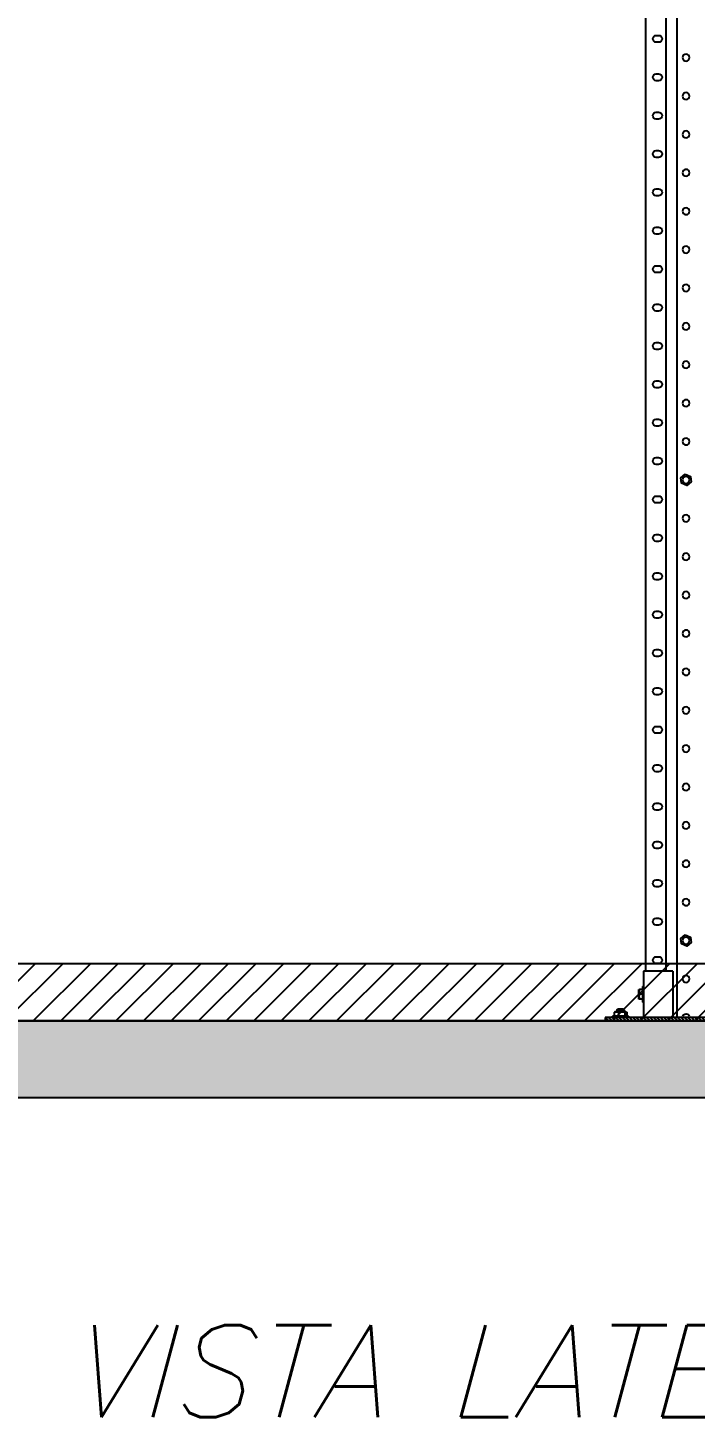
# Model space of a CAD drawing. Header units: millimetres. Extents: x 223 to 55669, y 510 to 13629.
# Drawn here: x 11447 to 12317, y 510 to 2320 of the extents above; entities that cross this region are included whole.
import ezdxf

# ---------------------------------------------------------------- set-up
doc = ezdxf.new("R2010")
doc.units = ezdxf.units.MM
doc.linetypes.add('LIN0', pattern=[0])
doc.layers.add('4 - TEXTO DE ESCALA E VISTA', color=2, linetype='Continuous')
doc.layers.add('arq_fina', color=30, linetype='Continuous')
doc.layers.add('MONTANTE', color=170, linetype='LIN0', lineweight=25)
doc.styles.add('ROMANS', font='romans.shx', dxfattribs={"oblique": 15, "height": 170})

# ---------------------------------------------------------------- blocks, each defined once
blk = doc.blocks.new('*U66')
at = {"layer": 'MONTANTE'}
h = blk.add_hatch(dxfattribs=at)
h.set_pattern_fill('ANSI31', color=256)
h.set_pattern_definition([(45, (-10915.7787, -3455.3437), (-2.245064, 2.245064), [])])
h.paths.add_polyline_path([(0, 0), (-145, 0), (-145, 4.7), (0, 4.7)])
for p, q in [((-93.2, 10954.8), (-93.2, 4.7)), ((-78.8, 10954.8), (-78.8, 64.7)), ((-52.6, 10954.8), (-52.6, 64.7)), ((-88.3, 64.7), (-88.3, 4.7)), ((-88.3, 64.7), (-50, 64.7)), ((-50, 64.7), (-50, 4.7)), ((-48.4, 45), (-50, 45)), ((-48.4, 45), (-48.4, 24.5)), ((-48.4, 41.1), (-44.6, 41.1)), ((-44.6, 41.1), (-44, 37.9)), ((-44, 28.4), (-44, 41.1)), ((-50, 24.5), (-48.4, 24.5)), ((-48.4, 34.7), (-44.6, 34.7)), ((-48.4, 28.4), (-44.6, 28.4)), ((-44.6, 28.4), (-44, 28.4)), ((-145, 4.7), (0, 4.7)), ((0, 0), (-145, 0)), ((-30.4, 6.3), (-30.4, 4.7)), ((-30.4, 6.3), (-9.6, 6.3)), ((-26.9, 11.9), (-28, 11.3)), ((-28, 11.3), (-28, 6.8)), ((-28, 6.8), (-27.1, 6.3)), ((-25.8, 11.3), (-26.9, 11.9)), ((-26.9, 11.9), (-13.1, 11.9)), ((-25.8, 6.8), (-26.9, 6.3)), ((-21.8, 11.9), (-25.8, 11.3)), ((-25.8, 11.3), (-25.8, 6.8)), ((-21.8, 6.3), (-25.8, 6.8)), ((-23.4, 15.4), (-24.8, 14.3)), ((-15.2, 14.3), (-24.8, 14.3)), ((-24.8, 14.3), (-24.8, 11.9)), ((-23.4, 15.4), (-16.6, 15.4)), ((-17.8, 11.3), (-21.8, 11.9)), ((-17.8, 6.8), (-21.8, 6.3)), ((-14.9, 11.9), (-17.8, 11.3)), ((-17.8, 6.8), (-17.8, 11.3)), ((-14.9, 6.3), (-17.8, 6.8)), ((-15.2, 14.3), (-16.6, 15.4)), ((-15.2, 14.3), (-15.2, 11.9)), ((-12, 11.3), (-14.9, 11.9)), ((-12, 6.8), (-14.9, 6.3)), ((-13.1, 11.9), (-12, 11.3)), ((-12.9, 6.3), (-12, 6.8)), ((-12, 6.8), (-12, 11.3)), ((-9.6, 4.7), (-9.6, 6.3)), ((0, 4.7), (0, 0)), ((0, 4.7), (0, 0)), ((0, 4.7), (0, 0)), ((0, 4.7), (0, 0)), ((0, 4.7), (0, 0)), ((0, 4.7), (0, 0)), ((0, 4.7), (0, 0)), ((0, 4.7), (0, 0)), ((0, 4.7), (0, 0)), ((0, 4.7), (0, 0)), ((0, 4.7), (0, 0)), ((0, 4.7), (0, 0)), ((0, 4.7), (0, 0)), ((0, 4.7), (0, 0)), ((0, 4.7), (0, 0)), ((0, 4.7), (0, 0)), ((0, 4.7), (0, 0)), ((0, 4.7), (0, 0)), ((0, 4.7), (0, 0)), ((0, 4.7), (0, 0)), ((0, 4.7), (0, 0)), ((0, 4.7), (0, 0)), ((0, 4.7), (0, 0)), ((0, 4.7), (0, 0)), ((0, 4.7), (0, 0)), ((0, 4.7), (0, 0)), ((0, 4.7), (0, 0)), ((0, 4.7), (0, 0)), ((0, 4.7), (0, 0)), ((0, 4.7), (0, 0)), ((0, 4.7), (0, 0)), ((0, 4.7), (0, 0)), ((0, 4.7), (0, 0)), ((0, 4.7), (0, 0)), ((0, 4.7), (0, 0)), ((0, 4.7), (0, 0)), ((0, 4.7), (0, 0)), ((0, 4.7), (0, 0)), ((0, 4.7), (0, 0)), ((0, 4.7), (0, 0)), ((0, 4.7), (0, 0)), ((0, 4.7), (0, 0)), ((0, 4.7), (0, 0)), ((0, 4.7), (0, 0)), ((0, 4.7), (0, 0)), ((0, 4.7), (0, 0)), ((0, 4.7), (0, 0)), ((0, 4.7), (0, 0)), ((0, 4.7), (0, 0)), ((0, 4.7), (0, 0)), ((0, 4.7), (0, 0)), ((0, 4.7), (0, 0)), ((0, 4.7), (0, 0)), ((0, 4.7), (0, 0)), ((0, 4.7), (0, 0)), ((0, 4.7), (0, 0)), ((0, 4.7), (0, 0)), ((0, 4.7), (0, 0)), ((0, 4.7), (0, 0)), ((0, 4.7), (0, 0)), ((0, 4.7), (0, 0)), ((0, 4.7), (0, 0)), ((0, 4.7), (0, 0)), ((0, 4.7), (0, 0)), ((0, 4.7), (0, 0)), ((0, 4.7), (0, 0)), ((0, 4.7), (0, 0)), ((0, 4.7), (0, 0)), ((0, 4.7), (0, 0)), ((0, 4.7), (0, 0)), ((0, 4.7), (0, 0)), ((0, 4.7), (0, 0)), ((0, 4.7), (0, 0)), ((0, 4.7), (0, 0)), ((0, 4.7), (0, 0)), ((0, 4.7), (0, 0)), ((0, 4.7), (0, 0)), ((0, 4.7), (0, 0)), ((0, 4.7), (0, 0)), ((0, 4.7), (0, 0)), ((0, 4.7), (0, 0)), ((0, 4.7), (0, 0)), ((0, 4.7), (0, 0)), ((0, 4.7), (0, 0)), ((0, 4.7), (0, 0)), ((0, 4.7), (0, 0)), ((0, 4.7), (0, 0)), ((0, 4.7), (0, 0)), ((0, 4.7), (0, 0)), ((0, 4.7), (0, 0)), ((0, 4.7), (0, 0)), ((0, 4.7), (0, 0)), ((0, 4.7), (0, 0)), ((0, 4.7), (0, 0)), ((0, 4.7), (0, 0)), ((0, 4.7), (0, 0)), ((0, 4.7), (0, 0)), ((0, 4.7), (0, 0)), ((0, 4.7), (0, 0)), ((0, 4.7), (0, 0)), ((0, 4.7), (0, 0)), ((0, 4.7), (0, 0)), ((0, 4.7), (0, 0)), ((0, 4.7), (0, 0)), ((0, 4.7), (0, 0)), ((0, 4.7), (0, 0)), ((0, 4.7), (0, 0)), ((0, 4.7), (0, 0)), ((0, 4.7), (0, 0)), ((0, 4.7), (0, 0)), ((0, 4.7), (0, 0)), ((0, 4.7), (0, 0)), ((0, 4.7), (0, 0)), ((0, 4.7), (0, 0)), ((0, 4.7), (0, 0)), ((0, 4.7), (0, 0)), ((0, 4.7), (0, 0)), ((0, 4.7), (0, 0)), ((0, 4.7), (0, 0)), ((0, 4.7), (0, 0)), ((0, 4.7), (0, 0)), ((0, 4.7), (0, 0)), ((0, 4.7), (0, 0)), ((0, 4.7), (0, 0)), ((0, 4.7), (0, 0)), ((0, 4.7), (0, 0)), ((0, 4.7), (0, 0)), ((0, 4.7), (0, 0)), ((0, 4.7), (0, 0)), ((0, 4.7), (0, 0)), ((0, 4.7), (0, 0)), ((0, 4.7), (0, 0)), ((0, 4.7), (0, 0)), ((0, 4.7), (0, 0)), ((0, 4.7), (0, 0)), ((0, 4.7), (0, 0)), ((0, 4.7), (0, 0)), ((0, 4.7), (0, 0)), ((0, 4.7), (0, 0)), ((0, 4.7), (0, 0)), ((0, 4.7), (0, 0)), ((0, 4.7), (0, 0)), ((0, 4.7), (0, 0)), ((0, 4.7), (0, 0)), ((0, 4.7), (0, 0)), ((0, 4.7), (0, 0)), ((0, 4.7), (0, 0)), ((0, 4.7), (0, 0)), ((0, 4.7), (0, 0)), ((0, 4.7), (0, 0)), ((0, 4.7), (0, 0)), ((0, 4.7), (0, 0)), ((0, 4.7), (0, 0)), ((0, 4.7), (0, 0)), ((0, 4.7), (0, 0)), ((0, 4.7), (0, 0)), ((0, 4.7), (0, 0)), ((0, 4.7), (0, 0)), ((0, 4.7), (0, 0)), ((0, 4.7), (0, 0)), ((0, 4.7), (0, 0)), ((0, 4.7), (0, 0)), ((0, 4.7), (0, 0)), ((0, 4.7), (0, 0)), ((0, 4.7), (0, 0)), ((0, 4.7), (0, 0)), ((0, 4.7), (0, 0)), ((0, 4.7), (0, 0)), ((0, 4.7), (0, 0)), ((0, 4.7), (0, 0)), ((0, 4.7), (0, 0)), ((0, 4.7), (0, 0)), ((0, 4.7), (0, 0)), ((0, 4.7), (0, 0)), ((0, 4.7), (0, 0)), ((0, 4.7), (0, 0)), ((0, 4.7), (0, 0)), ((0, 4.7), (0, 0)), ((0, 4.7), (0, 0)), ((0, 4.7), (0, 0)), ((0, 4.7), (0, 0)), ((0, 4.7), (0, 0)), ((0, 4.7), (0, 0)), ((0, 4.7), (0, 0)), ((0, 4.7), (0, 0)), ((0, 4.7), (0, 0)), ((0, 4.7), (0, 0)), ((0, 4.7), (0, 0)), ((0, 4.7), (0, 0)), ((0, 4.7), (0, 0)), ((0, 4.7), (0, 0)), ((0, 4.7), (0, 0)), ((0, 4.7), (0, 0)), ((0, 4.7), (0, 0)), ((0, 4.7), (0, 0)), ((0, 4.7), (0, 0)), ((0, 4.7), (0, 0)), ((0, 4.7), (0, 0)), ((0, 4.7), (0, 0)), ((0, 4.7), (0, 0)), ((0, 4.7), (0, 0)), ((0, 4.7), (0, 0)), ((0, 4.7), (0, 0)), ((0, 4.7), (0, 0)), ((0, 4.7), (0, 0)), ((0, 4.7), (0, 0)), ((0, 4.7), (0, 0)), ((0, 4.7), (0, 0)), ((0, 4.7), (0, 0)), ((0, 4.7), (0, 0)), ((0, 4.7), (0, 0)), ((0, 4.7), (0, 0)), ((0, 4.7), (0, 0)), ((0, 4.7), (0, 0)), ((0, 4.7), (0, 0)), ((0, 4.7), (0, 0)), ((0, 4.7), (0, 0)), ((0, 4.7), (0, 0)), ((0, 4.7), (0, 0)), ((0, 4.7), (0, 0)), ((0, 4.7), (0, 0)), ((0, 4.7), (0, 0)), ((0, 4.7), (0, 0)), ((0, 4.7), (0, 0)), ((0, 4.7), (0, 0)), ((0, 4.7), (0, 0)), ((0, 4.7), (0, 0)), ((0, 4.7), (0, 0)), ((0, 4.7), (0, 0)), ((0, 4.7), (0, 0)), ((0, 4.7), (0, 0)), ((0, 4.7), (0, 0)), ((0, 4.7), (0, 0)), ((0, 4.7), (0, 0)), ((0, 4.7), (0, 0)), ((0, 4.7), (0, 0)), ((0, 4.7), (0, 0)), ((0, 4.7), (0, 0)), ((0, 4.7), (0, 0)), ((0, 4.7), (0, 0)), ((0, 4.7), (0, 0)), ((0, 4.7), (0, 0)), ((0, 4.7), (0, 0)), ((0, 4.7), (0, 0)), ((0, 4.7), (0, 0)), ((0, 4.7), (0, 0)), ((0, 4.7), (0, 0)), ((0, 4.7), (0, 0)), ((0, 4.7), (0, 0)), ((0, 4.7), (0, 0)), ((0, 4.7), (0, 0)), ((0, 4.7), (0, 0)), ((0, 4.7), (0, 0)), ((0, 4.7), (0, 0)), ((0, 4.7), (0, 0)), ((0, 4.7), (0, 0)), ((0, 4.7), (0, 0)), ((0, 4.7), (0, 0)), ((0, 4.7), (0, 0)), ((0, 4.7), (0, 0)), ((0, 4.7), (0, 0)), ((0, 4.7), (0, 0)), ((0, 4.7), (0, 0)), ((0, 4.7), (0, 0)), ((0, 4.7), (0, 0)), ((0, 4.7), (0, 0)), ((0, 4.7), (0, 0)), ((0, 4.7), (0, 0)), ((0, 4.7), (0, 0)), ((0, 4.7), (0, 0)), ((0, 4.7), (0, 0)), ((0, 4.7), (0, 0)), ((0, 4.7), (0, 0)), ((0, 4.7), (0, 0)), ((0, 4.7), (0, 0)), ((0, 4.7), (0, 0)), ((0, 4.7), (0, 0)), ((0, 4.7), (0, 0)), ((0, 4.7), (0, 0)), ((0, 4.7), (0, 0)), ((0, 4.7), (0, 0)), ((0, 4.7), (0, 0)), ((0, 4.7), (0, 0)), ((0, 4.7), (0, 0)), ((0, 4.7), (0, 0)), ((0, 4.7), (0, 0)), ((0, 4.7), (0, 0)), ((0, 4.7), (0, 0)), ((0, 4.7), (0, 0)), ((0, 4.7), (0, 0)), ((0, 4.7), (0, 0)), ((0, 4.7), (0, 0)), ((0, 4.7), (0, 0)), ((0, 4.7), (0, 0)), ((0, 4.7), (0, 0)), ((0, 4.7), (0, 0)), ((0, 4.7), (0, 0)), ((0, 4.7), (0, 0)), ((0, 4.7), (0, 0)), ((0, 4.7), (0, 0)), ((0, 4.7), (0, 0)), ((0, 4.7), (0, 0)), ((0, 4.7), (0, 0)), ((0, 4.7), (0, 0)), ((0, 4.7), (0, 0)), ((0, 4.7), (0, 0)), ((0, 4.7), (0, 0)), ((0, 4.7), (0, 0)), ((0, 4.7), (0, 0)), ((0, 4.7), (0, 0)), ((0, 4.7), (0, 0)), ((0, 4.7), (0, 0)), ((0, 4.7), (0, 0)), ((0, 4.7), (0, 0)), ((0, 4.7), (0, 0)), ((0, 4.7), (0, 0)), ((0, 4.7), (0, 0)), ((0, 4.7), (0, 0)), ((0, 4.7), (0, 0)), ((0, 4.7), (0, 0)), ((0, 4.7), (0, 0)), ((0, 4.7), (0, 0)), ((0, 4.7), (0, 0)), ((0, 4.7), (0, 0)), ((0, 4.7), (0, 0))]:
    blk.add_line(p, q, dxfattribs=at)
for points in [[(-69.6, 1274.7), (-66.6, 1274.7, 1), (-66.6, 1283.7), (-69.6, 1283.7, 1)], [(-69.6, 1224.7), (-66.6, 1224.7, 1), (-66.6, 1233.7), (-69.6, 1233.7, 1)], [(-69.6, 1174.7), (-66.6, 1174.7, 1), (-66.6, 1183.7), (-69.6, 1183.7, 1)], [(-69.6, 1124.7), (-66.6, 1124.7, 1), (-66.6, 1133.7), (-69.6, 1133.7, 1)], [(-69.6, 1074.7), (-66.6, 1074.7, 1), (-66.6, 1083.7), (-69.6, 1083.7, 1)], [(-69.6, 1024.7), (-66.6, 1024.7, 1), (-66.6, 1033.7), (-69.6, 1033.7, 1)], [(-69.6, 974.7), (-66.6, 974.7, 1), (-66.6, 983.7), (-69.6, 983.7, 1)], [(-69.6, 924.7), (-66.6, 924.7, 1), (-66.6, 933.7), (-69.6, 933.7, 1)], [(-69.6, 874.7), (-66.6, 874.7, 1), (-66.6, 883.7), (-69.6, 883.7, 1)], [(-69.6, 824.7), (-66.6, 824.7, 1), (-66.6, 833.7), (-69.6, 833.7, 1)], [(-69.6, 774.7), (-66.6, 774.7, 1), (-66.6, 783.7), (-69.6, 783.7, 1)], [(-69.6, 724.7), (-66.6, 724.7, 1), (-66.6, 733.7), (-69.6, 733.7, 1)], [(-69.6, 674.7), (-66.6, 674.7, 1), (-66.6, 683.7), (-69.6, 683.7, 1)], [(-69.6, 624.7), (-66.6, 624.7, 1), (-66.6, 633.7), (-69.6, 633.7, 1)], [(-69.6, 574.7), (-66.6, 574.7, 1), (-66.6, 583.7), (-69.6, 583.7, 1)], [(-69.6, 524.7), (-66.6, 524.7, 1), (-66.6, 533.7), (-69.6, 533.7, 1)], [(-69.6, 474.7), (-66.6, 474.7, 1), (-66.6, 483.7), (-69.6, 483.7, 1)], [(-69.6, 424.7), (-66.6, 424.7, 1), (-66.6, 433.7), (-69.6, 433.7, 1)], [(-69.6, 374.7), (-66.6, 374.7, 1), (-66.6, 383.7), (-69.6, 383.7, 1)], [(-69.6, 324.7), (-66.6, 324.7, 1), (-66.6, 333.7), (-69.6, 333.7, 1)], [(-69.6, 274.7), (-66.6, 274.7, 1), (-66.6, 283.7), (-69.6, 283.7, 1)], [(-69.6, 224.7), (-66.6, 224.7, 1), (-66.6, 233.7), (-69.6, 233.7, 1)], [(-69.6, 174.7), (-66.6, 174.7, 1), (-66.6, 183.7), (-69.6, 183.7, 1)], [(-69.6, 124.7), (-66.6, 124.7, 1), (-66.6, 133.7), (-69.6, 133.7, 1)], [(-69.6, 74.7), (-66.6, 74.7, 1), (-66.6, 83.7), (-69.6, 83.7, 1)]]:
    blk.add_lwpolyline(points, format="xyb", close=True, dxfattribs=at)
for points in [[(-104.4, 712), (-111.2, 709.2), (-112.2, 702), (-106.4, 697.5), (-99.6, 700.3), (-98.6, 707.5), (-104.4, 712)], [(-104.4, 112), (-111.2, 109.2), (-112.2, 102), (-106.4, 97.5), (-99.6, 100.3), (-98.6, 107.5), (-104.4, 112)]]:
    blk.add_lwpolyline(points, dxfattribs=at)
for centre in [(-105.4, 1254.7), (-105.4, 1204.7), (-105.4, 1154.7), (-105.4, 1104.7), (-105.4, 1054.7), (-105.4, 1004.7), (-105.4, 954.7), (-105.4, 904.7), (-105.4, 854.7), (-105.4, 804.7), (-105.4, 754.7), (-105.4, 704.7), (-105.4, 654.7), (-105.4, 604.7), (-105.4, 554.7), (-105.4, 504.7), (-105.4, 454.7), (-105.4, 404.7), (-105.4, 354.7), (-105.4, 304.7), (-105.4, 254.7), (-105.4, 204.7), (-105.4, 154.7), (-105.4, 104.7), (-105.4, 54.7)]:
    blk.add_circle(centre, 4.5, dxfattribs=at)
blk.add_arc((-105.4, 4.7), 4.5, 0, 180, dxfattribs=at)
for points, knots in [([(-44, 41.1), (-44, 41.1), (-44, 41.1), (-44.3, 41.1), (-44.6, 41.1)], [0, 0, 0, 0, 0.0702136, 1, 1, 1, 1]), ([(-44, 37.9), (-44, 37.8), (-44, 36.8), (-44.3, 35.7), (-44.6, 34.7)], [0, 0, 0, 0, 0.070214, 1, 1, 1, 1]), ([(-44.6, 34.7), (-44.4, 33.9), (-44.1, 32.9), (-44, 31.8), (-44, 31.6)], [0, 0, 0, 0, 0.7681507, 1, 1, 1, 1]), ([(-44, 31.6), (-44.1, 30.7), (-44.2, 29.7), (-44.5, 28.6), (-44.6, 28.4)], [0, 0, 0, 0, 0.788999, 1, 1, 1, 1])]:
    blk.add_open_spline(points, degree=3, knots=knots, dxfattribs=at)
blk = doc.blocks.new('*U346')
blk.add_blockref('*U66', (145, -6477.375))
blk = doc.blocks.new('*U345')
at = {"color": 0, "linetype": 'ByBlock', "lineweight": -2, "transparency": 16777216}
blk.add_blockref('*U346', (-2450, 0), dxfattribs=at)

msp = doc.modelspace()

# ---------------------------------------------------------------- hatches: boundary and pattern name
at = {"transparency": 33554687}
h = msp.add_hatch(dxfattribs=at)
h.set_pattern_fill('AR-CONC', color=256, scale=1.1)
h.set_pattern_definition([(50, (33245.24, -12060.9), (200.4031, -17.533), [20.955, -230.505]), (355, (33245.24, -12060.9), (-38.7678, 210.1625), [16.764, -184.4046]), (100.45144, (33261.94, -12062.37), (161.6354, 192.6295), [17.809, -195.8993]), (46.1842, (33245.24, -12005.02), (298.187, -46.2466), [31.4325, -345.7575]), (96.6356, (33270.1, -12008.88), (261.1445, 272.1687), [26.7135, -293.8492]), (351.1842, (33245.24, -12005.02), (261.1445, 272.1687), [25.146, -276.6057]), (21, (33273.18, -12019), (166.7758, -112.4917), [20.955, -230.505]), (326, (33273.18, -12019), (67.9822, 202.6068), [16.764, -184.404]), (71.45144, (33287.08, -12028.37), (234.7581, 90.115), [17.809, -195.8989]), (37.5, (33245.24, -12060.904), (3.39746, 93.01054), [0, -182.1688, 0, -187.198, 0, -185.1025]), (7.5, (33245.24, -12060.9), (73.50163, 110.19863), [0, -106.7308, 0, -177.9778, 0, -70.5485]), (327.5, (33182.93, -12060.904), (149.14965, -6.30162), [0, -69.85, 0, -217.932, 0, -289.179]), (317.5, (33154.99, -12060.9), (162.9421, 27.96914), [0, -90.805, 0, -144.7292, 0, -205.359])])
h.paths.add_polyline_path([(223, 926), (55669.3, 926), (55669.3, 1026), (223, 1026), (223, 926)], is_closed=False)
at = {"layer": 'arq_fina'}
h = msp.add_hatch(dxfattribs=at)
h.set_pattern_fill('ANSI31', color=2, scale=8)
h.set_pattern_definition([(45, (15640.41, 3092.77), (-17.96051, 17.96051), [])])
h.paths.add_polyline_path([(9871.9, 1026), (15979.8, 1026), (15979.8, 1101), (9871.9, 1101), (9871.9, 1026)], is_closed=False)

# ---------------------------------------------------------------- linework, layer by layer
at = {"color": 2}
msp.add_lwpolyline([(9871.9, 1101), (15979.8, 1101), (15979.8, 1026), (9871.9, 1026)], close=True, dxfattribs=at)
msp.add_lwpolyline([(223, 1026), (55669.3, 1026), (55669.3, 926), (223, 926)], close=True)

# ---------------------------------------------------------------- block references
at = {"xscale": -1}
msp.add_blockref('*U345', (9894.5, 7503.4), dxfattribs=at)

# ---------------------------------------------------------------- texts
at = {"layer": '4 - TEXTO DE ESCALA E VISTA', "lineweight": -2, "ltscale": 2, "insert": (12469, 569.9), "char_height": 120, "width": 2844.312, "attachment_point": 5, "style": 'ROMANS'}
msp.add_mtext('VISTA LATERAL BLOCO C', dxfattribs=at)

doc.saveas('drawing.dxf')
